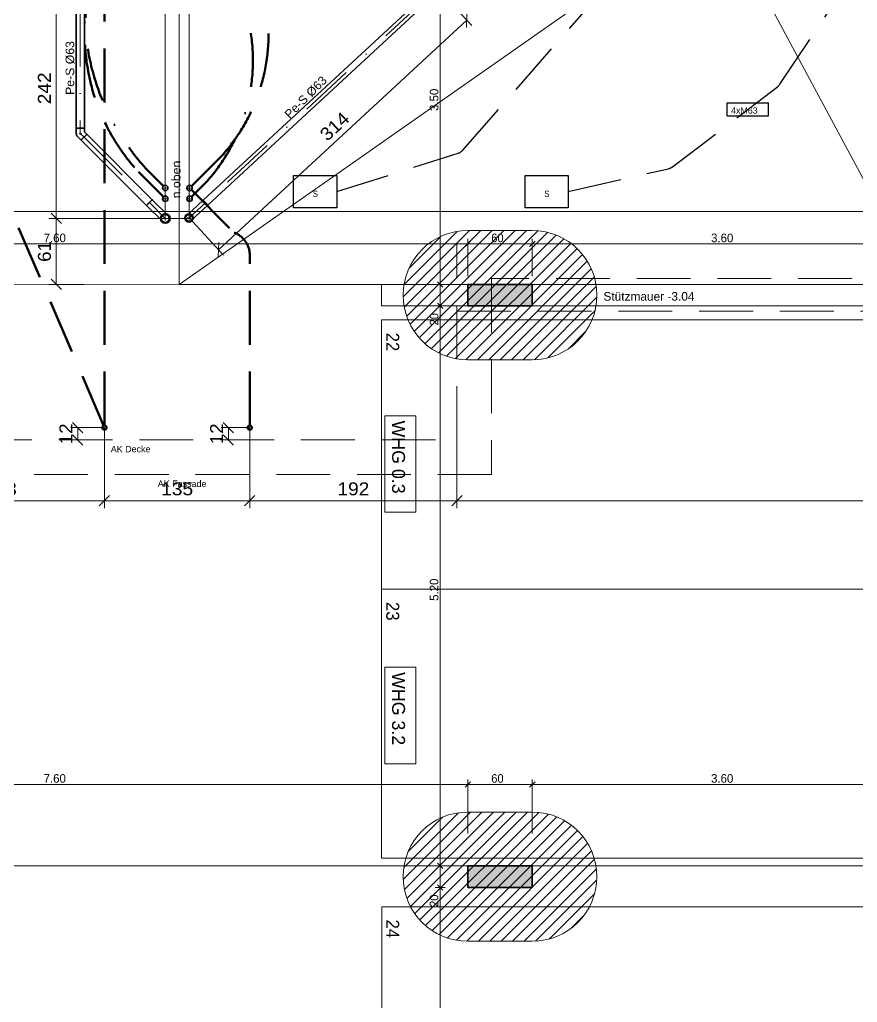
# Model space of a CAD drawing. Header units: millimetres. Extents: x -3497 to 2618, y -1809 to 2456.
# Drawn here: x -24 to 754, y -276 to 637 of the extents above; entities that cross this region are included whole.
import ezdxf
from ezdxf.enums import TextEntityAlignment as Align

# ---------------------------------------------------------------- set-up
doc = ezdxf.new("R2010")
doc.units = ezdxf.units.MM
doc.header["$LTSCALE"] = 100
doc.header["$PDMODE"] = 2
doc.header["$PDSIZE"] = 1
for name, pattern in [('DASHDOT', [1, 0.5, -0.25, 0, -0.25]), ('DASHED', [0.75, 0.5, -0.25]), ('HIDDENX2', [0.75, 0.5, -0.25])]:
    doc.linetypes.add(name, pattern=pattern)
for name, color, linetype, true_color in [('10-0.03 Solid', 3, 'Continuous', 0x00ff00), ('10-0.05 Solid', 1, 'Continuous', 0xff0000), ('10-0.10 Punktlinie', 9, 'Continuous', 0x808080), ('10-0.10 solid', 7, 'Continuous', 0x000000), ('10-0.13 Solid', 7, 'Continuous', 0x000000), ('20-(100) Aussenwände', 7, 'Continuous', 0xc0c0c0), ('20-Beton', 9, 'Continuous', 0x808080), ('30-Text', 7, 'Continuous', 0xff8000), ('30-Text 6', 3, 'Continuous', 0x00ff00), ('50-Sanitärapparate', 6, 'Continuous', 0xff00ff), ('50-Türen&Fenster', 9, 'Continuous', 0x808080), ('52-Entwässerung', 3, 'Continuous', 0x00ff00), ('Layer31', 9, 'Continuous', 0x808080)]:
    doc.layers.add(name, color=color, linetype=linetype, true_color=true_color)
doc.layers.add('10-0.05 Strichpunkt', color=7, linetype='Continuous')
doc.layers.add('10-0.25 Solid', color=7, linetype='Continuous')
doc.styles.add('Arial', font='arial.ttf')
doc.dimstyles.new('ISO-25', dxfattribs={"dimtxt": 2.5, "dimasz": 2.5, "dimexe": 1.25, "dimexo": 0.625, "dimtad": 1, "dimtxsty": 'Standard', "dimcen": 2.5, "dimadec": 0, "dimazin": 0, "dimtfac": 1, "dimtmove": 0, "dimatfit": 3, "dimfxl": 0, "dimarcsym": 0})

# ---------------------------------------------------------------- blocks, each defined once
blk = doc.blocks.new('Baugruppe_452_nNn08')
at = {"layer": '10-0.25 Solid', "color": 7, "linetype": 'DASHED', "lineweight": 13}
for p, q in [((136.38, 470.35), (131.38, 470.35)), ((133.88, 467.85), (133.88, 472.85))]:
    blk.add_line(p, q, dxfattribs=at)
at = {"layer": '10-0.25 Solid', "color": 1, "linetype": 'Continuous', "lineweight": 35, "true_color": 0xff0000}
blk.add_circle((133.88, 470.35), 2.5, dxfattribs=at)
blk = doc.blocks.new('Baugruppe_453_nNn09')
at = {"layer": '10-0.03 Solid', "color": 7, "linetype": 'DASHED', "lineweight": 18}
for p, q in [((131.38, 480.35), (136.38, 480.35)), ((133.88, 477.85), (133.88, 482.85))]:
    blk.add_line(p, q, dxfattribs=at)
at = {"layer": '10-0.03 Solid', "color": 3, "linetype": 'Continuous', "lineweight": 35, "true_color": 0x00ff00}
blk.add_circle((133.88, 480.35), 2.5, dxfattribs=at)
blk = doc.blocks.new('Baugruppe_454_nNn016')
at = {"layer": '10-0.25 Solid', "color": 7, "linetype": 'DASHED', "lineweight": 13}
for p, q in [((108.83, 480.38), (113.83, 480.38)), ((111.33, 482.88), (111.33, 477.88))]:
    blk.add_line(p, q, dxfattribs=at)
at = {"layer": '10-0.25 Solid', "color": 1, "linetype": 'Continuous', "lineweight": 35, "true_color": 0xff0000}
blk.add_circle((111.33, 480.38), 2.5, dxfattribs=at)
blk = doc.blocks.new('Baugruppe_455_nNn017')
at = {"layer": '10-0.03 Solid', "color": 7, "linetype": 'DASHED', "lineweight": 18}
for p, q in [((113.83, 470.38), (108.83, 470.38)), ((111.33, 472.88), (111.33, 467.88))]:
    blk.add_line(p, q, dxfattribs=at)
at = {"layer": '10-0.03 Solid', "color": 3, "linetype": 'Continuous', "lineweight": 35, "true_color": 0x00ff00}
blk.add_circle((111.33, 470.38), 2.5, dxfattribs=at)
blk = doc.blocks.new('vERiSym_151_nNn019')
at = {"layer": '20-(100) Aussenwände', "color": 7, "linetype": 'DASHDOT', "lineweight": 18}
blk.add_point((133.38, 452.59), dxfattribs=at)
blk = doc.blocks.new('vEGuideLine_1138_nNn020')
at = {"layer": '20-(100) Aussenwände', "color": 18, "linetype": 'DASHDOT', "lineweight": 13, "true_color": 0x000000}
blk.add_point((133.38, 452.59), dxfattribs=at)
blk = doc.blocks.new('vEPipe_660_nNn023')
at = {"layer": '20-(100) Aussenwände', "color": 7, "linetype": 'DASHDOT', "lineweight": 18}
blk.add_line((352.87, 655.69), (148.68, 466.75), dxfattribs=at)
at = {"layer": '20-(100) Aussenwände', "color": 22, "linetype": 'Continuous', "lineweight": 35, "true_color": 0xc03000}
blk.add_lwpolyline([(350.73, 658.01), (146.54, 469.06), (146.57, 469.05), (146.63, 468.99), (146.72, 468.9), (146.85, 468.77), (147.01, 468.61), (147.2, 468.41), (147.42, 468.19), (147.65, 467.94), (147.91, 467.67), (148.17, 467.39), (148.45, 467.09), (148.73, 466.79), (149.01, 466.49), (149.28, 466.19), (149.54, 465.9), (149.79, 465.63), (150.02, 465.38), (150.23, 465.14), (150.41, 464.94), (150.56, 464.77), (150.68, 464.63), (150.76, 464.53), (150.81, 464.46), (150.82, 464.44), (355.01, 653.38), (354.99, 653.41), (354.95, 653.47), (354.86, 653.57), (354.74, 653.71), (354.59, 653.89), (354.41, 654.09), (354.21, 654.32), (353.98, 654.57), (353.73, 654.85), (353.47, 655.14), (353.19, 655.43), (352.91, 655.74), (352.63, 656.04), (352.36, 656.33), (352.09, 656.62), (351.84, 656.89), (351.6, 657.14), (351.39, 657.36), (351.2, 657.55), (351.04, 657.72), (350.91, 657.85), (350.81, 657.94), (350.75, 657.99)], close=True, dxfattribs=at)
blk.add_lwpolyline([(355.01, 653.38), (354.99, 653.41), (354.95, 653.47), (354.86, 653.57), (354.74, 653.71), (354.59, 653.89), (354.41, 654.09), (354.21, 654.32), (353.98, 654.57), (353.73, 654.85), (353.47, 655.14), (353.19, 655.43), (352.91, 655.74), (352.63, 656.04), (352.36, 656.33), (352.09, 656.62), (351.84, 656.89), (351.6, 657.14), (351.39, 657.36), (351.2, 657.55), (351.04, 657.72), (350.91, 657.85), (350.81, 657.94), (350.75, 657.99), (350.73, 658.01)], dxfattribs=at)
blk = doc.blocks.new('vEBow_1270_nNn024')
at = {"layer": '20-(100) Aussenwände', "color": 7, "linetype": 'DASHDOT', "lineweight": 18}
for p, q in [((133.38, 452.59), (148.68, 466.75)), ((134.95, 452.59), (131.8, 452.59)), ((133.38, 454.16), (133.38, 451.01))]:
    blk.add_line(p, q, dxfattribs=at)
at = {"layer": '20-(100) Aussenwände', "color": 22, "linetype": 'Continuous', "lineweight": 35, "true_color": 0xc03000}
blk.add_line((150.82, 464.44), (146.54, 469.06), dxfattribs=at)
blk.add_lwpolyline([(135.52, 450.28), (150.82, 464.44), (146.54, 469.06), (131.24, 454.9), (131.56, 455.16), (131.91, 455.37), (132.29, 455.54), (132.68, 455.66), (133.09, 455.72), (133.5, 455.74), (133.91, 455.69), (134.31, 455.6), (134.7, 455.45), (135.06, 455.25), (135.39, 455.01), (135.69, 454.73), (135.95, 454.41), (136.17, 454.06), (136.33, 453.68), (136.45, 453.28), (136.52, 452.88), (136.53, 452.47), (136.48, 452.06), (136.39, 451.66), (136.24, 451.27), (136.04, 450.91), (135.8, 450.57)], close=True, dxfattribs=at)
blk = doc.blocks.new('vEMuffe_125_nNn025')
at = {"layer": '20-(100) Aussenwände', "color": 7, "linetype": 'DASHDOT', "lineweight": 18}
for p, q in [((134.95, 452.59), (131.8, 452.59)), ((133.38, 454.16), (133.38, 451.01))]:
    blk.add_line(p, q, dxfattribs=at)
at = {"layer": '20-(100) Aussenwände', "color": 22, "linetype": 'Continuous', "lineweight": 35, "true_color": 0xc03000}
for radius in [3.9, 3.15, 3.15]:
    blk.add_circle((133.38, 452.59), radius, dxfattribs=at)
blk = doc.blocks.new('vERiSym_221_nNn027')
at = {"layer": '20-(100) Aussenwände', "color": 7, "linetype": 'DASHDOT', "lineweight": 18}
blk.add_point((111.32, 452.09), dxfattribs=at)
blk = doc.blocks.new('vEGuideLine_1480_nNn030')
at = {"layer": '20-(100) Aussenwände', "color": 18, "linetype": 'DASHDOT', "lineweight": 13, "true_color": 0x000000}
blk.add_point((111.32, 452.09), dxfattribs=at)
blk = doc.blocks.new('vEGuideLine_1481_nNn033')
at = {"layer": '20-(100) Aussenwände', "color": 18, "linetype": 'DASHDOT', "lineweight": 13, "true_color": 0x000000}
blk.add_point((32.4, 531.01), dxfattribs=at)
blk = doc.blocks.new('vEPipe_834_nNn043')
at = {"layer": '20-(100) Aussenwände', "color": 7, "linetype": 'DASHDOT', "lineweight": 18}
blk.add_line((32.4, 643.11), (32.4, 535.85), dxfattribs=at)
at = {"layer": '20-(100) Aussenwände', "color": 22, "linetype": 'Continuous', "lineweight": 35, "true_color": 0xc03000}
blk.add_lwpolyline([(28.65, 643.11), (28.65, 535.85), (28.69, 535.86), (28.78, 535.87), (28.94, 535.88), (29.16, 535.89), (29.43, 535.9), (29.75, 535.91), (30.12, 535.91), (30.53, 535.92), (30.97, 535.92), (31.43, 535.93), (31.91, 535.93), (32.4, 535.93), (32.89, 535.93), (33.37, 535.93), (33.84, 535.92), (34.28, 535.92), (34.69, 535.91), (35.06, 535.91), (35.38, 535.9), (35.65, 535.89), (35.87, 535.88), (36.03, 535.87), (36.12, 535.86), (36.15, 535.85), (36.15, 643.11), (36.12, 643.12), (36.03, 643.13), (35.87, 643.14), (35.65, 643.15), (35.38, 643.16), (35.06, 643.17), (34.69, 643.17), (34.28, 643.18), (33.84, 643.18), (33.37, 643.19), (32.89, 643.19), (32.4, 643.19), (31.91, 643.19), (31.43, 643.19), (30.97, 643.18), (30.53, 643.18), (30.12, 643.17), (29.75, 643.17), (29.43, 643.16), (29.16, 643.15), (28.94, 643.14), (28.78, 643.13), (28.69, 643.12)], close=True, dxfattribs=at)
blk.add_lwpolyline([(36.15, 643.11), (36.12, 643.12), (36.03, 643.13), (35.87, 643.14), (35.65, 643.15), (35.38, 643.16), (35.06, 643.17), (34.69, 643.17), (34.28, 643.18), (33.84, 643.18), (33.37, 643.19), (32.89, 643.19), (32.4, 643.19), (31.91, 643.19), (31.43, 643.19), (30.97, 643.18), (30.53, 643.18), (30.12, 643.17), (29.75, 643.17), (29.43, 643.16), (29.16, 643.15), (28.94, 643.14), (28.78, 643.13), (28.69, 643.12), (28.65, 643.11)], dxfattribs=at)
blk = doc.blocks.new('vEBow_1563_nNn044')
at = {"layer": '20-(100) Aussenwände', "color": 7, "linetype": 'DASHDOT', "lineweight": 18}
for q in [(32.4, 535.85), (35.83, 527.58)]:
    blk.add_line((32.4, 531.01), q, dxfattribs=at)
at = {"layer": '20-(100) Aussenwände', "color": 22, "linetype": 'Continuous', "lineweight": 35, "true_color": 0xc03000}
blk.add_lwpolyline([(36.15, 532.56), (38.49, 530.23), (38.46, 530.21), (38.39, 530.15), (38.27, 530.04), (38.11, 529.89), (37.91, 529.7), (37.68, 529.48), (37.42, 529.22), (37.13, 528.94), (36.81, 528.63), (36.48, 528.3), (36.14, 527.96), (35.8, 527.61), (35.45, 527.27), (35.11, 526.93), (34.78, 526.6), (34.48, 526.28), (34.19, 525.99), (33.93, 525.73), (33.71, 525.5), (33.52, 525.3), (33.37, 525.14), (33.26, 525.02), (33.2, 524.95), (33.18, 524.92), (29.75, 528.35, -0.198939), (28.65, 531.01), (28.65, 535.85), (28.69, 535.86), (28.78, 535.87), (28.94, 535.88), (29.16, 535.89), (29.43, 535.9), (29.75, 535.91), (30.12, 535.91), (30.53, 535.92), (30.97, 535.92), (31.43, 535.93), (31.91, 535.93), (32.4, 535.93), (32.89, 535.93), (33.37, 535.93), (33.84, 535.92), (34.28, 535.92), (34.69, 535.91), (35.06, 535.91), (35.38, 535.9), (35.65, 535.89), (35.87, 535.88), (36.03, 535.87), (36.12, 535.86), (36.15, 535.85)], format="xyb", close=True, dxfattribs=at)
blk.add_lwpolyline([(36.15, 535.85), (36.12, 535.86), (36.03, 535.87), (35.87, 535.88), (35.65, 535.89), (35.38, 535.9), (35.06, 535.91), (34.69, 535.91), (34.28, 535.92), (33.84, 535.92), (33.37, 535.93), (32.89, 535.93), (32.4, 535.93), (31.91, 535.93), (31.43, 535.93), (30.97, 535.92), (30.53, 535.92), (30.12, 535.91), (29.75, 535.91), (29.43, 535.9), (29.16, 535.89), (28.94, 535.88), (28.78, 535.87), (28.69, 535.86), (28.65, 535.85)], dxfattribs=at)
blk = doc.blocks.new('vEPipe_835_nNn045')
at = {"layer": '20-(100) Aussenwände', "color": 7, "linetype": 'DASHDOT', "lineweight": 18}
blk.add_line((35.83, 527.58), (96.58, 466.83), dxfattribs=at)
at = {"layer": '20-(100) Aussenwände', "color": 22, "linetype": 'Continuous', "lineweight": 35, "true_color": 0xc03000}
blk.add_lwpolyline([(33.18, 524.92), (93.93, 464.18), (93.94, 464.21), (94, 464.28), (94.11, 464.4), (94.26, 464.56), (94.44, 464.76), (94.67, 464.99), (94.92, 465.26), (95.21, 465.55), (95.51, 465.87), (95.84, 466.2), (96.18, 466.54), (96.53, 466.88), (96.87, 467.23), (97.21, 467.57), (97.54, 467.89), (97.86, 468.2), (98.15, 468.49), (98.42, 468.74), (98.65, 468.97), (98.85, 469.15), (99.01, 469.3), (99.13, 469.41), (99.2, 469.47), (99.23, 469.48), (38.49, 530.23), (38.46, 530.21), (38.38, 530.15), (38.26, 530.05), (38.1, 529.9), (37.91, 529.71), (37.67, 529.49), (37.41, 529.23), (37.11, 528.95), (36.8, 528.64), (36.47, 528.31), (36.13, 527.98), (35.78, 527.63), (35.43, 527.28), (35.1, 526.94), (34.77, 526.61), (34.46, 526.3), (34.18, 526), (33.92, 525.74), (33.7, 525.51), (33.51, 525.31), (33.36, 525.15), (33.26, 525.03), (33.2, 524.95)], close=True, dxfattribs=at)
blk.add_lwpolyline([(38.49, 530.23), (38.46, 530.21), (38.38, 530.15), (38.26, 530.05), (38.1, 529.9), (37.91, 529.71), (37.67, 529.49), (37.41, 529.23), (37.11, 528.95), (36.8, 528.64), (36.47, 528.31), (36.13, 527.98), (35.78, 527.63), (35.43, 527.28), (35.1, 526.94), (34.77, 526.61), (34.46, 526.3), (34.18, 526), (33.92, 525.74), (33.7, 525.51), (33.51, 525.31), (33.36, 525.15), (33.26, 525.03), (33.2, 524.95), (33.18, 524.92)], dxfattribs=at)
blk = doc.blocks.new('vEBow_1564_nNn046')
at = {"layer": '20-(100) Aussenwände', "color": 22, "linetype": 'Continuous', "lineweight": 35, "true_color": 0xc03000}
blk.add_line((99.23, 469.48), (93.93, 464.18), dxfattribs=at)
at = {"layer": '20-(100) Aussenwände', "color": 7, "linetype": 'DASHDOT', "lineweight": 18}
for p, q in [((111.32, 452.09), (96.58, 466.83)), ((113.2, 452.09), (109.45, 452.09)), ((111.32, 453.96), (111.32, 450.21))]:
    blk.add_line(p, q, dxfattribs=at)
at = {"layer": '20-(100) Aussenwände', "color": 22, "linetype": 'Continuous', "lineweight": 35, "true_color": 0xc03000}
blk.add_lwpolyline([(113.97, 454.74), (99.23, 469.48), (93.93, 464.18), (108.67, 449.44), (108.35, 449.8), (108.07, 450.21), (107.86, 450.65), (107.7, 451.12), (107.6, 451.6), (107.57, 452.09), (107.6, 452.58), (107.7, 453.06), (107.86, 453.52), (108.07, 453.96), (108.35, 454.37), (108.67, 454.74), (109.04, 455.06), (109.45, 455.34), (109.89, 455.55), (110.35, 455.71), (110.83, 455.81), (111.32, 455.84), (111.81, 455.81), (112.29, 455.71), (112.76, 455.55), (113.2, 455.34), (113.6, 455.06)], close=True, dxfattribs=at)
blk = doc.blocks.new('vEMuffe_172_nNn047')
at = {"layer": '20-(100) Aussenwände', "color": 7, "linetype": 'DASHDOT', "lineweight": 18}
for p, q in [((113.2, 452.09), (109.45, 452.09)), ((111.32, 453.96), (111.32, 450.21))]:
    blk.add_line(p, q, dxfattribs=at)
at = {"layer": '20-(100) Aussenwände', "color": 22, "linetype": 'Continuous', "lineweight": 35, "true_color": 0xc03000}
for radius in [4.5, 3.75, 3.75]:
    blk.add_circle((111.32, 452.09), radius, dxfattribs=at)
blk = doc.blocks.new('*D355')
at = {"layer": '10-0.05 Strichpunkt', "color": 6, "linetype": 'Continuous', "lineweight": 13, "true_color": 0xff00ff}
for p, q in [((27.6, 685.2), (37.2, 694.8)), ((32.4, 693.9), (32.4, 683.14)), ((116.12, 694.8), (106.52, 685.2)), ((111.32, 452.09), (111.32, 696.86)), ((32.4, 690), (111.32, 690))]:
    blk.add_line(p, q, dxfattribs=at)
at = {"layer": '10-0.05 Strichpunkt', "color": 6, "linetype": 'Continuous', "lineweight": 13, "true_color": 0xff00ff, "style": 'Arial', "width": 1.03866}
blk.add_text('79', height=12, dxfattribs=at).set_placement((62.19, 695), (81.54, 695), align=Align.FIT)
blk = doc.blocks.new('_Oblique')
at = {"color": 0, "linetype": 'ByBlock', "lineweight": -2}
blk.add_line((-0.5, -0.5), (0.5, 0.5), dxfattribs=at)
blk = doc.blocks.new('*D356')
at = {"layer": '10-0.05 Strichpunkt', "color": 6, "linetype": 'Continuous', "lineweight": 13, "true_color": 0xff00ff}
for p, q in [((116.12, 694.8), (106.52, 685.2)), ((111.32, 452.09), (111.32, 696.86)), ((128.58, 685.2), (138.18, 694.8)), ((133.38, 452.59), (133.38, 696.86)), ((111.32, 690), (133.38, 690)), ((111.32, 690), (111.32, 690)), ((133.38, 690), (133.38, 690))]:
    blk.add_line(p, q, dxfattribs=at)
at = {"layer": '10-0.05 Strichpunkt', "color": 6, "linetype": 'Continuous', "lineweight": 13, "true_color": 0xff00ff, "style": 'Arial', "width": 1.03866}
blk.add_text('22', height=12, dxfattribs=at).set_placement((112.68, 695), (132.02, 695), align=Align.FIT)
blk = doc.blocks.new('*D360')
at = {"layer": '10-0.05 Strichpunkt', "color": 6, "linetype": 'Continuous', "lineweight": 13, "true_color": 0xff00ff}
for p, q in [((32.4, 693.9), (3.14, 693.9)), ((5.2, 698.7), (14.8, 689.1)), ((10, 693.9), (10, 452.09)), ((14.8, 447.29), (5.2, 456.89)), ((111.32, 452.09), (3.14, 452.09))]:
    blk.add_line(p, q, dxfattribs=at)
at = {"layer": '10-0.05 Strichpunkt', "color": 6, "linetype": 'Continuous', "lineweight": 13, "true_color": 0xff00ff, "style": 'Arial', "width": 1.060137}
blk.add_text('242', height=12, rotation=90, dxfattribs=at).set_placement((5, 558.19), (5, 587.8), align=Align.FIT)
blk = doc.blocks.new('*D361')
at = {"layer": '10-0.05 Strichpunkt', "color": 6, "linetype": 'Continuous', "lineweight": 13, "true_color": 0xff00ff}
for p, q in [((5.2, 456.89), (14.8, 447.29)), ((111.32, 452.09), (3.14, 452.09)), ((10, 452.09), (10, 390.86)), ((14.8, 386.06), (5.2, 395.66)), ((35.76, 390.86), (3.14, 390.86))]:
    blk.add_line(p, q, dxfattribs=at)
at = {"layer": '10-0.05 Strichpunkt', "color": 6, "linetype": 'Continuous', "lineweight": 13, "true_color": 0xff00ff, "style": 'Arial', "width": 1.03866}
blk.add_text('61', height=12, rotation=90, dxfattribs=at).set_placement((5, 411.8), (5, 431.14), align=Align.FIT)
blk = doc.blocks.new('*D362')
at = {"layer": '10-0.05 Strichpunkt', "color": 6, "linetype": 'Continuous', "lineweight": 13, "true_color": 0xff00ff}
for p, q in [((363.9, 665.9), (396, 631.21)), ((391.61, 643.03), (391.08, 629.46)), ((160.82, 422.93), (391.34, 636.24)), ((133.38, 452.59), (165.48, 417.9)), ((160.56, 416.15), (161.09, 429.71))]:
    blk.add_line(p, q, dxfattribs=at)
at = {"layer": '10-0.05 Strichpunkt', "color": 6, "linetype": 'Continuous', "lineweight": 13, "true_color": 0xff00ff, "style": 'Arial', "width": 1.060137}
blk.add_text('314', height=12, rotation=42.78004, dxfattribs=at).set_placement((261.82, 523.2), (283.56, 543.31), align=Align.FIT)
blk = doc.blocks.new('*D365')
at = {"layer": '10-0.05 Strichpunkt', "color": 6, "linetype": 'Continuous', "lineweight": 13, "true_color": 0xff00ff}
for p, q in [((54.83, 257.88), (23.14, 257.88)), ((34.8, 253.08), (25.2, 262.68)), ((30, 246.37), (30, 257.88)), ((30, 257.88), (30, 257.88)), ((25.2, 251.17), (34.8, 241.57)), ((40.42, 246.37), (23.14, 246.37)), ((30, 246.37), (30, 246.37))]:
    blk.add_line(p, q, dxfattribs=at)
at = {"layer": '10-0.05 Strichpunkt', "color": 6, "linetype": 'Continuous', "lineweight": 13, "true_color": 0xff00ff, "style": 'Arial', "width": 1.03866}
blk.add_text('12', height=12, rotation=90, dxfattribs=at).set_placement((25, 242.45), (25, 261.8), align=Align.FIT)
blk = doc.blocks.new('*D366')
at = {"layer": '10-0.05 Strichpunkt', "color": 6, "linetype": 'Continuous', "lineweight": 13, "true_color": 0xff00ff}
for p, q in [((189.84, 257.88), (163.14, 257.88)), ((174.8, 253.08), (165.2, 262.68)), ((170, 246.37), (170, 257.88)), ((170, 257.88), (170, 257.88)), ((165.2, 251.17), (174.8, 241.57)), ((179.89, 246.37), (163.14, 246.37)), ((170, 246.37), (170, 246.37))]:
    blk.add_line(p, q, dxfattribs=at)
at = {"layer": '10-0.05 Strichpunkt', "color": 6, "linetype": 'Continuous', "lineweight": 13, "true_color": 0xff00ff, "style": 'Arial', "width": 1.03866}
blk.add_text('12', height=12, rotation=90, dxfattribs=at).set_placement((165, 242.45), (165, 261.8), align=Align.FIT)
blk = doc.blocks.new('*D367')
at = {"layer": '10-0.05 Strichpunkt', "color": 6, "linetype": 'Continuous', "lineweight": 13, "true_color": 0xff00ff}
for p, q in [((54.83, 257.88), (54.83, 183.14)), ((-137.68, 246.37), (-137.68, 183.14)), ((-142.48, 185.2), (-132.88, 194.8)), ((59.63, 194.8), (50.03, 185.2)), ((-137.68, 190), (54.83, 190))]:
    blk.add_line(p, q, dxfattribs=at)
at = {"layer": '10-0.05 Strichpunkt', "color": 6, "linetype": 'Continuous', "lineweight": 13, "true_color": 0xff00ff, "style": 'Arial', "width": 1.060137}
blk.add_text('193', height=12, dxfattribs=at).set_placement((-56.23, 195), (-26.62, 195), align=Align.FIT)
blk = doc.blocks.new('*D368')
at = {"layer": '10-0.05 Strichpunkt', "color": 6, "linetype": 'Continuous', "lineweight": 13, "true_color": 0xff00ff}
for p, q in [((54.83, 257.88), (54.83, 183.14)), ((189.84, 257.88), (189.84, 183.14)), ((50.03, 185.2), (59.63, 194.8)), ((194.64, 194.8), (185.04, 185.2)), ((54.83, 190), (189.84, 190))]:
    blk.add_line(p, q, dxfattribs=at)
at = {"layer": '10-0.05 Strichpunkt', "color": 6, "linetype": 'Continuous', "lineweight": 13, "true_color": 0xff00ff, "style": 'Arial', "width": 1.060137}
blk.add_text('135', height=12, dxfattribs=at).set_placement((107.53, 195), (137.14, 195), align=Align.FIT)
blk = doc.blocks.new('*D369')
at = {"layer": '10-0.05 Strichpunkt', "color": 6, "linetype": 'Continuous', "lineweight": 13, "true_color": 0xff00ff}
for p, q in [((189.84, 257.88), (189.84, 183.14)), ((382.33, 246.37), (382.33, 183.14)), ((185.04, 185.2), (194.64, 194.8)), ((387.13, 194.8), (377.53, 185.2)), ((189.84, 190), (382.33, 190))]:
    blk.add_line(p, q, dxfattribs=at)
at = {"layer": '10-0.05 Strichpunkt', "color": 6, "linetype": 'Continuous', "lineweight": 13, "true_color": 0xff00ff, "style": 'Arial', "width": 1.060137}
blk.add_text('192', height=12, dxfattribs=at).set_placement((271.28, 195), (300.89, 195), align=Align.FIT)
blk = doc.blocks.new('*X417')
at = {"layer": '52-Entwässerung', "color": 1, "linetype": 'Continuous', "lineweight": 13, "true_color": 0xff0000}
for p, q in [((332.34, 379.26), (393.95, 440.87)), ((333.12, 390.65), (382.54, 440.07)), ((333.37, 369.68), (404.56, 440.87)), ((335.6, 361.3), (415.16, 440.87)), ((338.75, 353.85), (425.77, 440.87)), ((342.68, 347.17), (436.38, 440.87)), ((347.31, 341.2), (446.98, 440.87)), ((352.61, 335.89), (457.38, 440.66)), ((358.58, 331.25), (466.5, 439.17)), ((337.81, 405.94), (367.25, 435.38)), ((365.25, 327.32), (474.54, 436.61)), ((372.71, 324.17), (481.72, 433.18)), ((381.08, 321.93), (488.15, 429)), ((390.65, 320.89), (493.89, 424.14)), ((401.23, 320.87), (498.97, 418.61)), ((411.84, 320.87), (503.37, 412.4)), ((422.44, 320.87), (507.04, 405.47)), ((433.05, 320.87), (509.9, 397.72)), ((443.66, 320.87), (511.77, 388.98)), ((454.3, 320.9), (512.29, 378.89)), ((466.59, 322.59), (510.6, 366.6)), ((485.46, 330.86), (502.33, 347.73))]:
    blk.add_line(p, q, dxfattribs=at)
blk = doc.blocks.new('*X418')
at = {"layer": '52-Entwässerung', "color": 1, "linetype": 'Continuous', "lineweight": 13, "true_color": 0xff0000}
for p, q in [((332.36, -161.66), (394.89, -99.13)), ((332.93, -150.48), (383.66, -99.75)), ((333.51, -171.11), (405.5, -99.13)), ((335.83, -179.4), (416.1, -99.13)), ((339.06, -186.78), (426.71, -99.13)), ((343.05, -193.39), (437.32, -99.13)), ((347.74, -199.31), (447.92, -99.13)), ((353.1, -204.55), (458.24, -99.42)), ((337.04, -135.77), (368.94, -103.86)), ((359.14, -209.13), (467.25, -101.02)), ((365.88, -212.99), (475.2, -103.67)), ((373.4, -216.07), (482.31, -107.17)), ((381.87, -218.21), (488.67, -111.41)), ((391.57, -219.12), (494.36, -116.33)), ((402.17, -219.13), (499.37, -121.92)), ((412.78, -219.13), (503.71, -128.19)), ((423.38, -219.13), (507.32, -135.19)), ((433.99, -219.13), (510.1, -143.02)), ((444.6, -219.13), (511.86, -151.86)), ((455.28, -219.05), (512.23, -162.1)), ((467.86, -217.07), (510.25, -174.69)), ((488.77, -206.77), (499.95, -195.6))]:
    blk.add_line(p, q, dxfattribs=at)
blk = doc.blocks.new('AnonymMegaMac_nNn0818')
at = {"layer": '20-Beton', "color": 8, "linetype": 'Continuous', "lineweight": 13, "true_color": 0x808080}
for p, q in [((-365.18, 430.96), (-370.18, 425.96)), ((-367.68, 398.46), (-367.68, 433.14)), ((394.82, 430.96), (389.82, 425.96)), ((392.32, 398.46), (392.32, 433.14)), ((-367.68, 428.46), (392.32, 428.46))]:
    blk.add_line(p, q, dxfattribs=at)
at = {"layer": '20-Beton', "color": 8, "linetype": 'Continuous', "lineweight": 18, "true_color": 0x808080, "style": 'Arial', "width": 0.951031}
blk.add_text('7.60', height=8, dxfattribs=at).set_placement((-1.69, 430.05), (18.98, 430.05), align=Align.FIT)
blk = doc.blocks.new('AnonymMegaMac_nNn0819')
at = {"layer": '20-Beton', "color": 8, "linetype": 'Continuous', "lineweight": 13, "true_color": 0x808080}
for p, q in [((394.82, 430.96), (389.82, 425.96)), ((392.32, 398.46), (392.32, 433.14)), ((454.82, 430.96), (449.82, 425.96)), ((452.32, 398.46), (452.32, 433.14)), ((392.32, 428.46), (452.32, 428.46))]:
    blk.add_line(p, q, dxfattribs=at)
at = {"layer": '20-Beton', "color": 8, "linetype": 'Continuous', "lineweight": 18, "true_color": 0x808080, "style": 'Arial', "width": 0.923325}
blk.add_text('60', height=8, dxfattribs=at).set_placement((414.17, 430.05), (425.64, 430.05), align=Align.FIT)
blk = doc.blocks.new('AnonymMegaMac_nNn0820')
at = {"layer": '20-Beton', "color": 8, "linetype": 'Continuous', "lineweight": 13, "true_color": 0x808080}
for p, q in [((454.82, 430.96), (449.82, 425.96)), ((452.32, 398.46), (452.32, 433.14)), ((814.76, 430.96), (809.76, 425.96)), ((812.26, 398.46), (812.26, 433.14)), ((452.32, 428.46), (812.26, 428.46))]:
    blk.add_line(p, q, dxfattribs=at)
at = {"layer": '20-Beton', "color": 8, "linetype": 'Continuous', "lineweight": 18, "true_color": 0x808080, "style": 'Arial', "width": 0.953608}
blk.add_text('3.60', height=8, dxfattribs=at).set_placement((618.35, 430.05), (639.07, 430.05), align=Align.FIT)
blk = doc.blocks.new('AnonymMegaMac_nNn0922')
at = {"layer": '20-Beton', "color": 8, "linetype": 'Continuous', "lineweight": 13, "true_color": 0x808080}
for p, q in [((-365.2, -71), (-370.2, -76)), ((-367.7, -119.1), (-367.7, -68.82)), ((394.8, -71), (389.8, -76)), ((392.3, -119.13), (392.3, -68.82)), ((-367.7, -73.5), (392.3, -73.5))]:
    blk.add_line(p, q, dxfattribs=at)
at = {"layer": '20-Beton', "color": 8, "linetype": 'Continuous', "lineweight": 18, "true_color": 0x808080, "style": 'Arial', "width": 0.951031}
blk.add_text('7.60', height=8, dxfattribs=at).set_placement((-1.7, -71.91), (18.96, -71.91), align=Align.FIT)
blk = doc.blocks.new('AnonymMegaMac_nNn0923')
at = {"layer": '20-Beton', "color": 8, "linetype": 'Continuous', "lineweight": 13, "true_color": 0x808080}
for p, q in [((394.8, -71), (389.8, -76)), ((392.3, -119.13), (392.3, -68.82)), ((454.8, -71), (449.8, -76)), ((452.3, -119.13), (452.3, -68.82)), ((392.3, -73.5), (452.3, -73.5))]:
    blk.add_line(p, q, dxfattribs=at)
at = {"layer": '20-Beton', "color": 8, "linetype": 'Continuous', "lineweight": 18, "true_color": 0x808080, "style": 'Arial', "width": 0.923325}
blk.add_text('60', height=8, dxfattribs=at).set_placement((414.15, -71.91), (425.62, -71.91), align=Align.FIT)
blk = doc.blocks.new('AnonymMegaMac_nNn0924')
at = {"layer": '20-Beton', "color": 8, "linetype": 'Continuous', "lineweight": 13, "true_color": 0x808080}
for p, q in [((454.8, -71), (449.8, -76)), ((452.3, -119.13), (452.3, -68.82)), ((814.76, -71), (809.76, -76)), ((812.26, -78.19), (812.26, -68.82)), ((452.3, -73.5), (812.26, -73.5))]:
    blk.add_line(p, q, dxfattribs=at)
at = {"layer": '20-Beton', "color": 8, "linetype": 'Continuous', "lineweight": 18, "true_color": 0x808080, "style": 'Arial', "width": 0.953608}
blk.add_text('3.60', height=8, dxfattribs=at).set_placement((618.34, -71.91), (639.06, -71.91), align=Align.FIT)
blk = doc.blocks.new('AnonymMegaMac_nNn0931')
at = {"layer": '20-Beton', "color": 8, "linetype": 'Continuous', "lineweight": 13, "true_color": 0x808080}
for p, q in [((371.3, -169.13), (361.93, -169.13)), ((364.12, -166.63), (369.12, -171.63)), ((366.6, -689.13), (366.62, -169.13)), ((371.29, -689.13), (361.91, -689.13)), ((364.1, -686.63), (369.1, -691.63)), ((366.6, -709.13), (366.6, -689.13))]:
    blk.add_line(p, q, dxfattribs=at)
at = {"layer": '20-Beton', "color": 8, "linetype": 'Continuous', "lineweight": 18, "true_color": 0x808080, "style": 'Arial'}
for s, width, p, p2 in [('20', 0.930412, (365.03, -187.29), (365.03, -175.74)), ('5.20', 0.953976, (365.02, -443.05), (365.02, -422.32))]:
    blk.add_text(s, height=8, rotation=89.99823, dxfattribs=dict(at, width=width)).set_placement(p, p2, align=Align.FIT)
blk = doc.blocks.new('AnonymMegaMac_nNn0932')
at = {"layer": '20-Beton', "color": 8, "linetype": 'Continuous', "lineweight": 13, "true_color": 0x808080}
for p, q in [((371.3, -149.13), (361.93, -149.13)), ((364.12, -146.63), (369.12, -151.63)), ((366.62, -169.13), (366.62, -149.13)), ((371.3, -169.13), (361.93, -169.13)), ((364.12, -166.63), (369.12, -171.63)), ((366.6, -689.13), (366.62, -169.13))]:
    blk.add_line(p, q, dxfattribs=at)
blk = doc.blocks.new('AnonymMegaMac_nNn0933')
at = {"layer": '20-Beton', "color": 8, "linetype": 'Continuous', "lineweight": 13, "true_color": 0x808080}
for p, q in [((371.32, 370.87), (361.95, 370.87)), ((364.13, 373.37), (369.13, 368.37)), ((366.62, -149.13), (366.63, 370.87)), ((371.3, -149.13), (361.93, -149.13)), ((364.12, -146.63), (369.12, -151.63)), ((366.62, -169.13), (366.62, -149.13))]:
    blk.add_line(p, q, dxfattribs=at)
at = {"layer": '20-Beton', "color": 8, "linetype": 'Continuous', "lineweight": 18, "true_color": 0x808080, "style": 'Arial'}
for s, width, p, p2 in [('20', 0.930412, (365.04, 352.71), (365.04, 364.26)), ('5.20', 0.953976, (365.03, 96.95), (365.03, 117.67))]:
    blk.add_text(s, height=8, rotation=89.99823, dxfattribs=dict(at, width=width)).set_placement(p, p2, align=Align.FIT)
blk = doc.blocks.new('AnonymMegaMac_nNn0934')
at = {"layer": '20-Beton', "color": 8, "linetype": 'Continuous', "lineweight": 13, "true_color": 0x808080}
for p, q in [((364.13, 393.37), (369.13, 388.37)), ((371.32, 390.87), (361.95, 390.87)), ((366.63, 370.87), (366.63, 390.87)), ((371.32, 370.87), (361.95, 370.87)), ((364.13, 373.37), (369.13, 368.37)), ((366.62, -149.13), (366.63, 370.87))]:
    blk.add_line(p, q, dxfattribs=at)
blk = doc.blocks.new('AnonymMegaMac_nNn0935')
at = {"layer": '20-Beton', "color": 8, "linetype": 'Continuous', "lineweight": 13, "true_color": 0x808080}
for p, q in [((366.64, 740.84), (366.64, 765.86)), ((371.33, 740.84), (-82.67, 740.85)), ((364.14, 743.34), (369.14, 738.34)), ((366.63, 390.87), (366.64, 740.84)), ((364.13, 393.37), (369.13, 388.37)), ((371.32, 390.87), (361.95, 390.87)), ((366.63, 370.87), (366.63, 390.87))]:
    blk.add_line(p, q, dxfattribs=at)
at = {"layer": '20-Beton', "color": 8, "linetype": 'Continuous', "lineweight": 18, "true_color": 0x808080, "style": 'Arial', "width": 0.953608}
blk.add_text('3.50', height=8, rotation=89.99823, dxfattribs=at).set_placement((365.05, 551.92), (365.05, 572.64), align=Align.FIT)
blk = doc.blocks.new('AnonymMegaMac_nNn01210')
at = {"layer": '20-Beton', "color": 8, "linetype": 'Continuous', "lineweight": 13, "true_color": 0x808080}
blk.add_line((-2405.2, 189.9), (812.26, 189.9), dxfattribs=at)

msp = doc.modelspace()

# ---------------------------------------------------------------- linework, layer by layer
at = {"layer": '10-0.05 Solid', "color": 1, "linetype": 'DASHDOT', "lineweight": 50, "true_color": 0xff0000}
for p, q in [((109.57, 482.14), (94.89, 496.82)), ((135.65, 472.12), (148.81, 485.28))]:
    msp.add_line(p, q, dxfattribs=at)
for centre, radius, start, end in [((254.9, 645.75), 218.59, 137.05532, 222.94468), ((24, 598.85), 168.75, 317.70122, 42.29878)]:
    msp.add_arc(centre, radius, start, end, dxfattribs=at)
at = {"layer": '10-0.05 Strichpunkt', "color": 30, "linetype": 'Continuous', "lineweight": 25, "true_color": 0xff8000}
for p, q in [((633.4, 559.52), (671.88, 559.52)), ((633.4, 547.52), (633.4, 559.52)), ((633.4, 559.52), (671.88, 559.52)), ((633.4, 547.52), (633.4, 559.52)), ((671.88, 547.52), (671.88, 559.52)), ((671.88, 547.52), (671.88, 559.52)), ((633.4, 547.52), (671.88, 547.52)), ((633.4, 547.52), (671.88, 547.52))]:
    msp.add_line(p, q, dxfattribs=at)
at = {"layer": '10-0.05 Strichpunkt', "color": 6, "linetype": 'Continuous', "lineweight": 13, "true_color": 0xff00ff}
msp.add_line((111.32, 452.09), (133.38, 452.09), dxfattribs=at)
at = {"layer": '10-0.05 Strichpunkt', "color": 30, "linetype": 'Continuous', "lineweight": 25, "true_color": 0xff8000}
for points in [[(230.58, 492.07), (270.58, 492.07), (270.58, 462.07), (230.58, 462.07)], [(445.7, 492.07), (485.7, 492.07), (485.7, 462.07), (445.7, 462.07)]]:
    msp.add_lwpolyline(points, close=True, dxfattribs=at)
at = {"layer": '10-0.10 Punktlinie', "color": 8, "linetype": 'Continuous', "lineweight": 13, "true_color": 0x808080}
for points in [[(124.32, 765.85), (124.32, 390.91)], [(124.32, 390.91), (-2435.2, 390.93)]]:
    msp.add_lwpolyline(points, dxfattribs=at)
at = {"layer": '10-0.13 Solid', "color": 18, "linetype": 'HIDDENX2', "lineweight": 13, "true_color": 0x000000}
for p, q in [((-137.67, 246.37), (382.33, 246.37)), ((414.52, 214.39), (-169.67, 214.39))]:
    msp.add_line(p, q, dxfattribs=at)
at = {"layer": '10-0.25 Solid', "color": 8, "linetype": 'Continuous', "lineweight": 13, "true_color": 0x808080}
msp.add_line((624.32, 390.9), (604.32, 390.9), dxfattribs=at)
at = {"layer": '30-Text', "color": 30, "linetype": 'DASHED', "lineweight": 25, "true_color": 0xff8000}
for points in [[(270.58, 477.07), (383.31, 512.69, 0.136957), (387.81, 515.63), (900.03, 1099.29, -0.215886), (907.55, 1102.7), (1012.34, 1102.7)], [(485.7, 477.07), (578.74, 498.33, 0.107076), (582.57, 500.12), (680.08, 574.44, 0.082145), (682.32, 576.81), (738.41, 660.28, 0.131945), (740.09, 665.18), (746.82, 790.49)]]:
    msp.add_lwpolyline(points, format="xyb", dxfattribs=at)
at = {"layer": '30-Text 6', "color": 3, "linetype": 'DASHED', "lineweight": 50, "true_color": 0x00ff00}
for p, q in [((54.83, 259.88), (54.83, 711.45)), ((54.02, 259.71), (-121.29, 667.3)), ((135.65, 482.12), (163.31, 509.78)), ((109.57, 472.14), (86.32, 495.39)), ((135.65, 478.59), (175.2, 439.03)), ((189.84, 259.88), (189.84, 418.68))]:
    msp.add_line(p, q, dxfattribs=at)
for centre, radius, start, end in [((225.2, 623.1), 188.67, 137.3996, 222.6004), ((38.5, 623.35), 168.75, 317.70122, 42.29878), ((167.3, 417.91), 22.55, 1.96087, 69.50543)]:
    msp.add_arc(centre, radius, start, end, dxfattribs=at)
at = {"layer": '50-Sanitärapparate', "color": 8, "linetype": 'Continuous', "lineweight": 13, "true_color": 0x808080}
msp.add_line((624.29, 740.85), (812.24, 390.9), dxfattribs=at)
for points in [[(124.32, 390.9), (124.32, 740.85)], [(-2405.2, 458.43), (812.26, 458.43)]]:
    msp.add_lwpolyline(points, dxfattribs=at)
at = {"layer": '50-Türen&Fenster', "color": 8, "linetype": 'Continuous', "lineweight": 13, "true_color": 0x808080}
msp.add_line((124.32, 740.85), (124.32, 390.91), dxfattribs=at)
msp.add_lwpolyline([(312.32, 390.87), (312.32, 370.87)], dxfattribs=at)
at = {"layer": '52-Entwässerung', "color": 3, "linetype": 'Continuous', "lineweight": 50, "true_color": 0x00ff00}
for centre in [(54.83, 257.88), (189.84, 257.88)]:
    msp.add_circle(centre, 2, dxfattribs=at)
at = {"layer": 'Layer31', "color": 8, "linetype": 'Continuous', "lineweight": 13, "true_color": 0x808080}
for points in [[(344, 268.87), (344, 179.28), (315.43, 179.28), (315.43, 268.87)], [(344, 35.37), (344, -54.21), (315.43, -54.21), (315.43, 35.37)]]:
    msp.add_lwpolyline(points, close=True, dxfattribs=at)

# ---------------------------------------------------------------- block references
for name in ['vEPipe_660_nNn023', 'vEPipe_834_nNn043', 'vEBow_1563_nNn044', 'vEGuideLine_1481_nNn033', 'vEPipe_835_nNn045', 'Baugruppe_454_nNn016', 'Baugruppe_453_nNn09', 'vEBow_1564_nNn046', 'Baugruppe_455_nNn017', 'vEBow_1270_nNn024', 'Baugruppe_452_nNn08', 'vEMuffe_172_nNn047', 'vEMuffe_125_nNn025', 'vERiSym_221_nNn027', 'vEGuideLine_1480_nNn030', 'vERiSym_151_nNn019', 'vEGuideLine_1138_nNn020', 'AnonymMegaMac_nNn01210']:
    msp.add_blockref(name, (0, 0))

# ---------------------------------------------------------------- texts
at = {"layer": '10-0.05 Strichpunkt', "color": 216, "linetype": 'Continuous', "lineweight": 25, "true_color": 0x800080, "style": 'Arial'}
for s, rotation, width, p, p2 in [('Pe-S %%c63', 90, 1.018682, (26.73, 566.85), (26.73, 616.8)), ('Pe-S %%c63', 45, 1.018682, (226.88, 544.24), (262.2, 579.56)), ('n.oben', 90, 1.024074, (125.46, 470.79), (125.46, 505.76))]:
    msp.add_text(s, height=8, rotation=rotation, dxfattribs=dict(at, width=width)).set_placement(p, p2, align=Align.FIT)
at = {"layer": '10-0.05 Strichpunkt', "color": 30, "linetype": 'Continuous', "lineweight": 25, "true_color": 0xff8000, "style": 'Arial', "width": 0.980664}
msp.add_text('4xM63', height=6, dxfattribs=at).set_placement((636.99, 549.38), (661.64, 549.38), align=Align.FIT)
at = {"layer": '10-0.13 Solid', "color": 18, "linetype": 'Continuous', "lineweight": 13, "true_color": 0x000000, "style": 'Arial'}
for s, width, p, p2 in [('AK Decke', 0.990976, (60.69, 234.95), (97.59, 234.95)), ('AK Fassade', 0.992634, (104.31, 202.77), (149.59, 202.77))]:
    msp.add_text(s, height=6, dxfattribs=dict(at, width=width)).set_placement(p, p2, align=Align.FIT)
at = {"layer": '10-0.25 Solid', "color": 8, "linetype": 'Continuous', "lineweight": 18, "true_color": 0x808080, "style": 'Arial', "width": 0.93299}
msp.add_text('23', height=12, rotation=270.00047, dxfattribs=at).set_placement((316.61, 96.02), (316.61, 78.65), align=Align.FIT)
at = {"layer": '50-Sanitärapparate', "color": 30, "linetype": 'Continuous', "lineweight": 25, "true_color": 0xff8000, "style": 'Arial', "width": 0.852846}
for p, p2 in [((248.39, 471.95), (253.15, 471.95)), ((463.51, 471.95), (468.27, 471.95))]:
    msp.add_text('S', height=6, dxfattribs=at).set_placement(p, p2, align=Align.FIT)
at = {"layer": 'Layer31', "color": 8, "linetype": 'Continuous', "lineweight": 13, "true_color": 0x808080, "style": 'Arial', "width": 0.987764}
msp.add_text('Stützmauer -3.04', height=8, dxfattribs=at).set_placement((518.37, 375.76), (602.97, 375.76), align=Align.FIT)
at = {"layer": 'Layer31', "color": 252, "linetype": 'Continuous', "lineweight": 13, "true_color": 0x8591a0, "style": 'Arial', "width": 0.986063}
msp.add_text('WHG 0.3', height=12, rotation=270, dxfattribs=at).set_placement((322.05, 264.44), (322.05, 196.52), align=Align.FIT)
at = {"layer": 'Layer31', "color": 8, "linetype": 'Continuous', "lineweight": 13, "true_color": 0x808080, "style": 'Arial', "width": 0.984146}
msp.add_text('WHG 3.2', height=12, rotation=270, dxfattribs=at).set_placement((322.05, 30.78), (322.05, -37.01), align=Align.FIT)

# ---------------------------------------------------------------- dimensions: what is measured, and where the dimension line sits
at = {"layer": '10-0.05 Strichpunkt', "color": 6, "linetype": 'Continuous', "lineweight": 13, "true_color": 0xff00ff}
for base, p1, p2, picture, middle in [((111.32, 690), (32.4, 693.9), (111.32, 452.09), '*D355', (71.86, 701)), ((133.38, 690), (111.32, 452.09), (133.38, 452.59), '*D356', (122.35, 701)), ((54.83, 190), (-137.68, 246.37), (54.83, 257.88), '*D367', (-41.43, 201)), ((189.84, 190), (54.83, 257.88), (189.84, 257.88), '*D368', (122.34, 201)), ((382.33, 190), (189.84, 257.88), (382.33, 246.37), '*D369', (286.09, 201))]:
    dim = msp.add_linear_dim(base=base, p1=p1, p2=p2, dimstyle='ISO-25', override={"dimtxt": 12, "dimasz": 12, "dimexe": 8.571429, "dimgap": 1.714286, "dimtad": 1, "dimjust": 0, "dimdec": 0, "dimzin": 8, "dimpost": '<>', "dimtxsty": 'Arial', "dimblk1": 'Oblique', "dimblk2": 'Oblique', "dimsah": 1, "dimclrd": 6, "dimclre": 6, "dimclrt": 6, "dimadec": 0}, dxfattribs=at)
    dim.commit()
    dim.dimension.update_dxf_attribs({"geometry": picture, "text_midpoint": middle})
for base, p1, p2, angle, picture, middle, turn in [((10, 452.09), (32.4, 693.9), (111.32, 452.09), 270, '*D360', (-1, 572.99), 90), ((391.34, 636.24), (133.38, 452.59), (363.9, 665.9), 42.78004, '*D362', (268.61, 537.66), 42.78004), ((10, 390.86), (111.32, 452.09), (35.76, 390.86), 270, '*D361', (-1, 421.47), 90), ((30, 257.88), (40.42, 246.37), (54.83, 257.88), 90, '*D365', (19, 252.13), 90), ((170, 257.88), (179.89, 246.37), (189.84, 257.88), 90, '*D366', (159, 252.13), 90)]:
    dim = msp.add_linear_dim(base=base, p1=p1, p2=p2, angle=angle, dimstyle='ISO-25', override={"dimtxt": 12, "dimasz": 12, "dimexe": 8.571429, "dimgap": 1.714286, "dimtad": 1, "dimjust": 0, "dimdec": 0, "dimzin": 8, "dimpost": '<>', "dimtxsty": 'Arial', "dimblk1": 'Oblique', "dimblk2": 'Oblique', "dimsah": 1, "dimclrd": 6, "dimclre": 6, "dimclrt": 6, "dimadec": 0}, dxfattribs=at)
    dim.commit()
    dim.dimension.update_dxf_attribs({"geometry": picture, "text_midpoint": middle, "text_rotation": turn})

# ---------------------------------------------------------------- wipeouts: each hides what was drawn before it
at = {"color": 254, "linetype": 'Continuous', "lineweight": 13, "true_color": 0xd6d6d6}
msp.add_wipeout([(452.3, -219.13), (452.3, -219.13), (464.01, -217.97), (475.26, -214.56), (485.64, -209.02), (494.73, -201.55), (502.19, -192.46), (507.73, -182.09), (511.15, -170.83), (512.3, -159.13), (511.15, -147.42), (507.73, -136.17), (502.19, -125.79), (494.73, -116.7), (485.64, -109.24), (475.26, -103.69), (464.01, -100.28), (452.3, -99.13), (452.3, -99.13), (392.3, -99.13), (392.3, -99.13), (380.6, -100.28), (369.34, -103.69), (358.97, -109.24), (349.88, -116.7), (342.41, -125.79), (336.87, -136.17), (333.45, -147.42), (332.3, -159.13), (333.45, -170.83), (336.87, -182.09), (342.41, -192.46), (349.88, -201.55), (358.97, -209.02), (369.34, -214.56), (380.6, -217.97), (392.3, -219.13), (392.3, -219.13)], dxfattribs=at).dxf.layer = '52-Entwässerung'

# ---------------------------------------------------------------- next in the draw order: hatches: boundary and pattern name
at = {"layer": '10-0.10 solid', "linetype": 'Continuous', "lineweight": 13, "true_color": 0x000000}
msp.add_hatch(color=18, dxfattribs=at).paths.add_polyline_path([(392.3, -169.13), (452.3, -169.13), (452.3, -149.13), (392.3, -149.13)], flags=0)

# ---------------------------------------------------------------- next in the draw order: linework, layer by layer
at = {"layer": '10-0.03 Solid', "color": 8, "linetype": 'Continuous', "lineweight": 35, "true_color": 0x808080}
msp.add_lwpolyline([(392.3, -169.13), (452.3, -169.13), (452.3, -149.13), (392.3, -149.13)], close=True, dxfattribs=at)
at = {"layer": '10-0.25 Solid', "color": 8, "linetype": 'Continuous', "lineweight": 13, "true_color": 0x808080}
for points in [[(312.34, -142.09), (812.34, -142.09), (812.34, 107.91), (312.34, 107.91)], [(312.35, -437.09), (812.35, -437.08), (812.35, -187.08), (312.35, -187.09)]]:
    msp.add_lwpolyline(points, close=True, dxfattribs=at)
at = {"layer": '50-Sanitärapparate', "color": 8, "linetype": 'Continuous', "lineweight": 13, "true_color": 0x808080}
msp.add_lwpolyline([(812.26, -149.08), (-2405.2, -149.08)], dxfattribs=at)
at = {"layer": '52-Entwässerung', "color": 1, "linetype": 'Continuous', "lineweight": 13, "true_color": 0xff0000}
for p, q in [((392.3, -99.13), (452.3, -99.13)), ((392.3, -219.13), (452.3, -219.13))]:
    msp.add_line(p, q, dxfattribs=at)
for centre, start, end in [((392.3, -159.13), 90, 270), ((452.3, -159.13), 270, 90)]:
    msp.add_arc(centre, 60, start, end, dxfattribs=at)

# ---------------------------------------------------------------- next in the draw order: block references
for name in ['AnonymMegaMac_nNn0922', 'AnonymMegaMac_nNn0923', 'AnonymMegaMac_nNn0924', '*X418', 'AnonymMegaMac_nNn0932', 'AnonymMegaMac_nNn0931']:
    msp.add_blockref(name, (0, 0))

# ---------------------------------------------------------------- next in the draw order: texts
at = {"layer": '10-0.25 Solid', "color": 8, "linetype": 'Continuous', "lineweight": 18, "true_color": 0x808080, "style": 'Arial', "width": 0.930412}
msp.add_text('24', height=12, rotation=270.00047, dxfattribs=at).set_placement((316.62, -198.97), (316.62, -216.3), align=Align.FIT)

# ---------------------------------------------------------------- next in the draw order: wipeouts: each hides what was drawn before it
at = {"color": 254, "linetype": 'Continuous', "lineweight": 13, "true_color": 0xd6d6d6}
msp.add_wipeout([(392.32, 320.87), (452.32, 320.87), (452.32, 320.87), (464.02, 322.02), (475.28, 325.44), (485.65, 330.98), (494.75, 338.44), (502.21, 347.54), (507.75, 357.91), (511.17, 369.17), (512.32, 380.87), (511.17, 392.58), (507.75, 403.83), (502.21, 414.21), (494.75, 423.3), (485.65, 430.76), (475.28, 436.3), (464.02, 439.72), (452.32, 440.87), (452.32, 440.87), (392.32, 440.87), (392.32, 440.87), (380.61, 439.72), (369.36, 436.3), (358.98, 430.76), (349.89, 423.3), (342.43, 414.21), (336.89, 403.83), (333.47, 392.58), (332.32, 380.87), (333.47, 369.17), (336.89, 357.91), (342.43, 347.54), (349.89, 338.44), (358.98, 330.98), (369.36, 325.44), (380.61, 322.02)], dxfattribs=at).dxf.layer = '52-Entwässerung'

# ---------------------------------------------------------------- next in the draw order: hatches: boundary and pattern name
at = {"layer": '10-0.10 solid', "linetype": 'Continuous', "lineweight": 13, "true_color": 0x000000}
msp.add_hatch(color=18, dxfattribs=at).paths.add_polyline_path([(392.32, 370.87), (452.32, 370.87), (452.32, 390.87), (392.32, 390.87)], flags=0)

# ---------------------------------------------------------------- next in the draw order: linework, layer by layer
at = {"layer": '10-0.03 Solid', "color": 8, "linetype": 'Continuous', "lineweight": 35, "true_color": 0x808080}
msp.add_lwpolyline([(392.32, 370.87), (452.32, 370.87), (452.32, 390.87), (392.32, 390.87)], close=True, dxfattribs=at)
at = {"layer": '10-0.10 Punktlinie', "color": 8, "linetype": 'Continuous', "lineweight": 13, "true_color": 0x808080}
msp.add_lwpolyline([(-2430.15, 390.93), (837.28, 390.89)], dxfattribs=at)
at = {"layer": '10-0.13 Solid', "color": 18, "linetype": 'HIDDENX2', "lineweight": 13, "true_color": 0x000000}
for p, q in [((382.33, 246.37), (382.33, 428.46)), ((382.33, 428.46), (1092.32, 428.46)), ((1124.33, 396.34), (414.33, 396.34)), ((414.33, 396.34), (414.52, 214.39))]:
    msp.add_line(p, q, dxfattribs=at)
at = {"layer": '10-0.25 Solid', "color": 8, "linetype": 'Continuous', "lineweight": 13, "true_color": 0x808080}
msp.add_lwpolyline([(312.34, 107.91), (812.34, 107.91), (812.34, 357.91), (312.34, 357.91)], close=True, dxfattribs=at)
at = {"layer": '30-Text', "color": 18, "linetype": 'HIDDENX2', "lineweight": 13, "true_color": 0x000000}
msp.add_lwpolyline([(-2465.15, 428.46), (-1755.12, 428.46), (-1755.12, 246.43), (-1235.13, 246.43), (-1235.13, 428.46), (-137.67, 428.46), (-137.67, 246.37), (382.33, 246.37), (382.33, 365.9), (1092.33, 365.9), (1092.33, 740.85)], dxfattribs=at)
at = {"layer": '50-Sanitärapparate', "color": 8, "linetype": 'Continuous', "lineweight": 13, "true_color": 0x808080}
msp.add_line((624.29, 740.85), (124.33, 390.91), dxfattribs=at)
msp.add_lwpolyline([(623.99, 390.9), (124.32, 390.9)], dxfattribs=at)
at = {"layer": '50-Türen&Fenster', "color": 8, "linetype": 'Continuous', "lineweight": 13, "true_color": 0x808080}
for points in [[(392.32, 390.87), (312.32, 390.87)], [(812.26, 390.9), (452.32, 390.9)], [(312.32, 370.87), (392.32, 370.87)], [(452.32, 370.9), (812.26, 370.9)]]:
    msp.add_lwpolyline(points, dxfattribs=at)
at = {"layer": '52-Entwässerung', "color": 1, "linetype": 'Continuous', "lineweight": 13, "true_color": 0xff0000}
for p, q in [((392.32, 440.87), (452.32, 440.87)), ((392.32, 320.87), (452.32, 320.87))]:
    msp.add_line(p, q, dxfattribs=at)
for centre, start, end in [((392.32, 380.87), 90, 270), ((452.32, 380.87), 270, 90)]:
    msp.add_arc(centre, 60, start, end, dxfattribs=at)

# ---------------------------------------------------------------- next in the draw order: block references
for name in ['AnonymMegaMac_nNn0935', 'AnonymMegaMac_nNn0818', '*X417', 'AnonymMegaMac_nNn0819', 'AnonymMegaMac_nNn0820', 'AnonymMegaMac_nNn0934', 'AnonymMegaMac_nNn0933']:
    msp.add_blockref(name, (0, 0))

# ---------------------------------------------------------------- next in the draw order: texts
at = {"layer": '10-0.25 Solid', "color": 8, "linetype": 'Continuous', "lineweight": 18, "true_color": 0x808080, "style": 'Arial', "width": 0.925902}
msp.add_text('22', height=12, rotation=270.00047, dxfattribs=at).set_placement((316.61, 346.02), (316.61, 328.78), align=Align.FIT)

doc.saveas('drawing.dxf')
